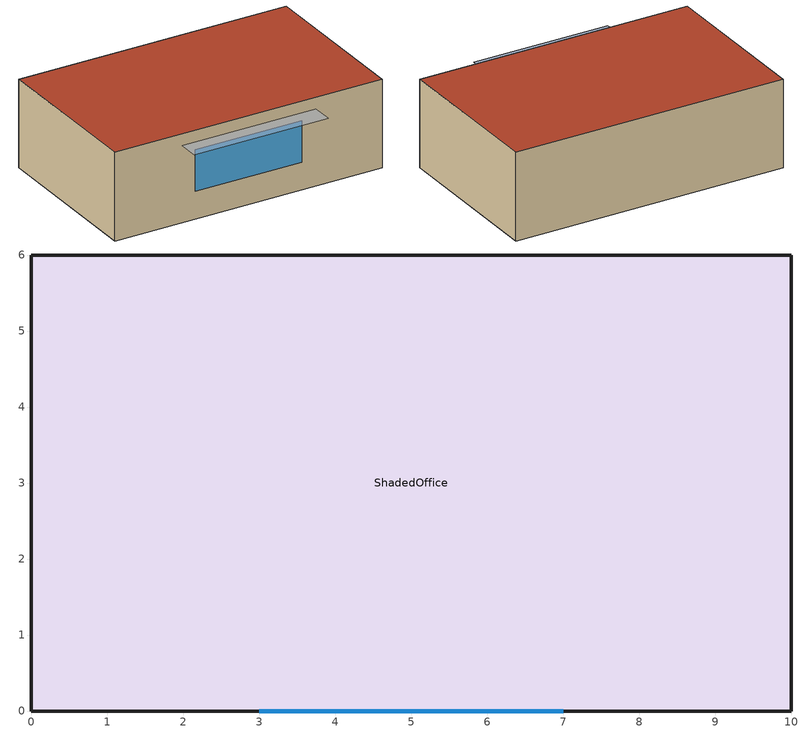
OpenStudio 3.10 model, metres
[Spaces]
ShadedOffice
 floor ground: 0,0 10,0 10,6 0,6 z0
 wall outside: 0,0 10,0 10,6 0,6 0,0 z0:3.2
 window: 3,0 7,0 z1:2.5
 roof outside: 0,6 10,6 10,0 0,0 z3.2
shading: 2.5,-0.8 7.5,-0.8 7.5,0 2.5,0 z2.8
[BuildingStory]
Ground Story
[Space]
ShadedOffice: Building Story=Ground Story; Thermal Zone=ShadedOffice Zone
[ThermalZone]
ShadedOffice Zone: Use Ideal Air Loads=No
[Sizing:Zone]
ShadedOffice Zone: Zone Cooling Design Supply Air Temperature Input Method=SupplyAirTemperature; Zone Cooling Design Supply Air Temperature {C}=14; Zone Cooling Design Supply Air Temperature Difference {deltaC}=11.11; Zone Heating Design Supply Air Temperature Input Method=SupplyAirTemperature; Zone Heating Design Supply Air Temperature {C}=40; Zone Heating Design Supply Air Temperature Difference {deltaC}=11.11; Zone Cooling Design Supply Air Humidity Ratio {kg-H2O/kg-air}=0.0085; Zone Heating Design Supply Air Humidity Ratio {kg-H2O/kg-air}=0.008; Cooling Design Air Flow Method=DesignDay; Heating Design Air Flow Method=DesignDay; Account for Dedicated Outdoor Air System=No; Dedicated Outdoor Air System Control Strategy=NeutralSupplyAir; Dedicated Outdoor Air Low Setpoint Temperature for Design {C}=autosize; Dedicated Outdoor Air High Setpoint Temperature for Design {C}=autosize; Zone Load Sizing Method=Sensible Load Only No Latent Load; Zone Latent Cooling Design Supply Air Humidity Ratio Input Method=HumidityRatioDifference; Zone Cooling Design Supply Air Humidity Ratio Difference {kgWater/kgDryAir}=0.005; Zone Latent Heating Design Supply Air Humidity Ratio Input Method=HumidityRatioDifference; Zone Humidification Design Supply Air Humidity Ratio Difference {kgWater/kgDryAir}=0.005; Sizing Option=Coincident
